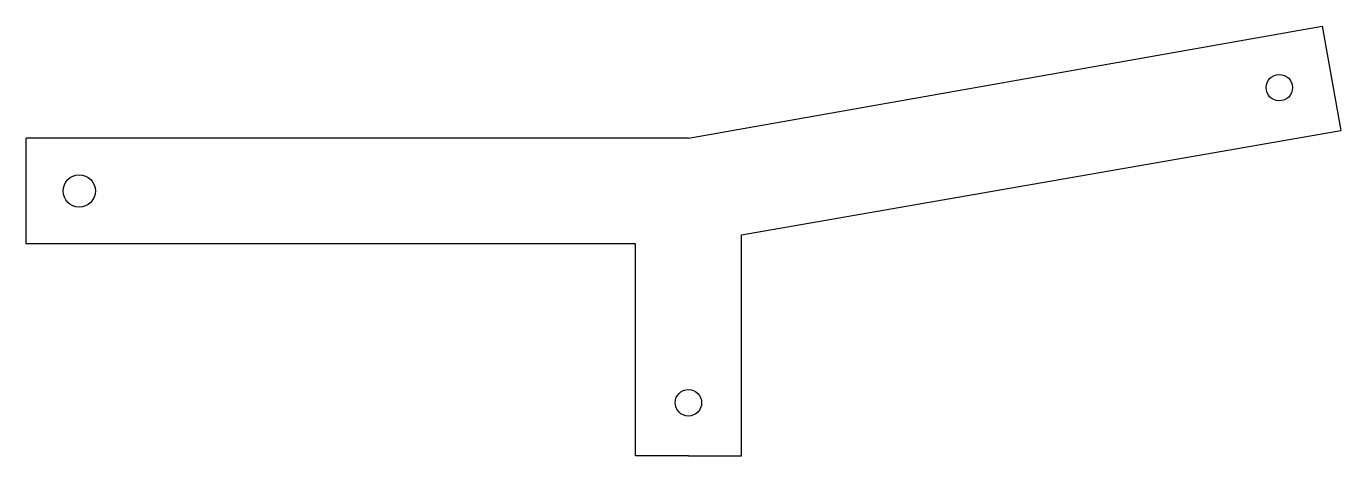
# Model space of a CAD drawing. Header units: millimetres. Extents: x -49 to 199, y -50 to 31.
import ezdxf

# ---------------------------------------------------------------- set-up
doc = ezdxf.new("R2010")
doc.units = ezdxf.units.MM

msp = doc.modelspace()

# ---------------------------------------------------------------- linework, layer by layer
at = {"color": 7, "linetype": 'Continuous'}
for p, q in [((75.86, 10), (195.54, 31.1)), ((195.54, 31.1), (199.02, 11.39)), ((75.86, 10), (-49.14, 10)), ((-49.14, -10), (-49.14, 10)), ((85.86, -8.26), (199.02, 11.39)), ((85.86, -50), (85.86, -8.26)), ((65.86, -10), (-49.14, -10)), ((65.86, -50), (65.86, -10)), ((75.86, -50), (65.86, -50)), ((75.86, -50), (85.86, -50))]:
    msp.add_line(p, q, dxfattribs=at)
for centre, radius in [((187.43, 19.51), 2.5), ((-39.14, 0), 3.05), ((75.86, -40), 2.5)]:
    msp.add_circle(centre, radius, dxfattribs=at)

doc.saveas('drawing.dxf')
